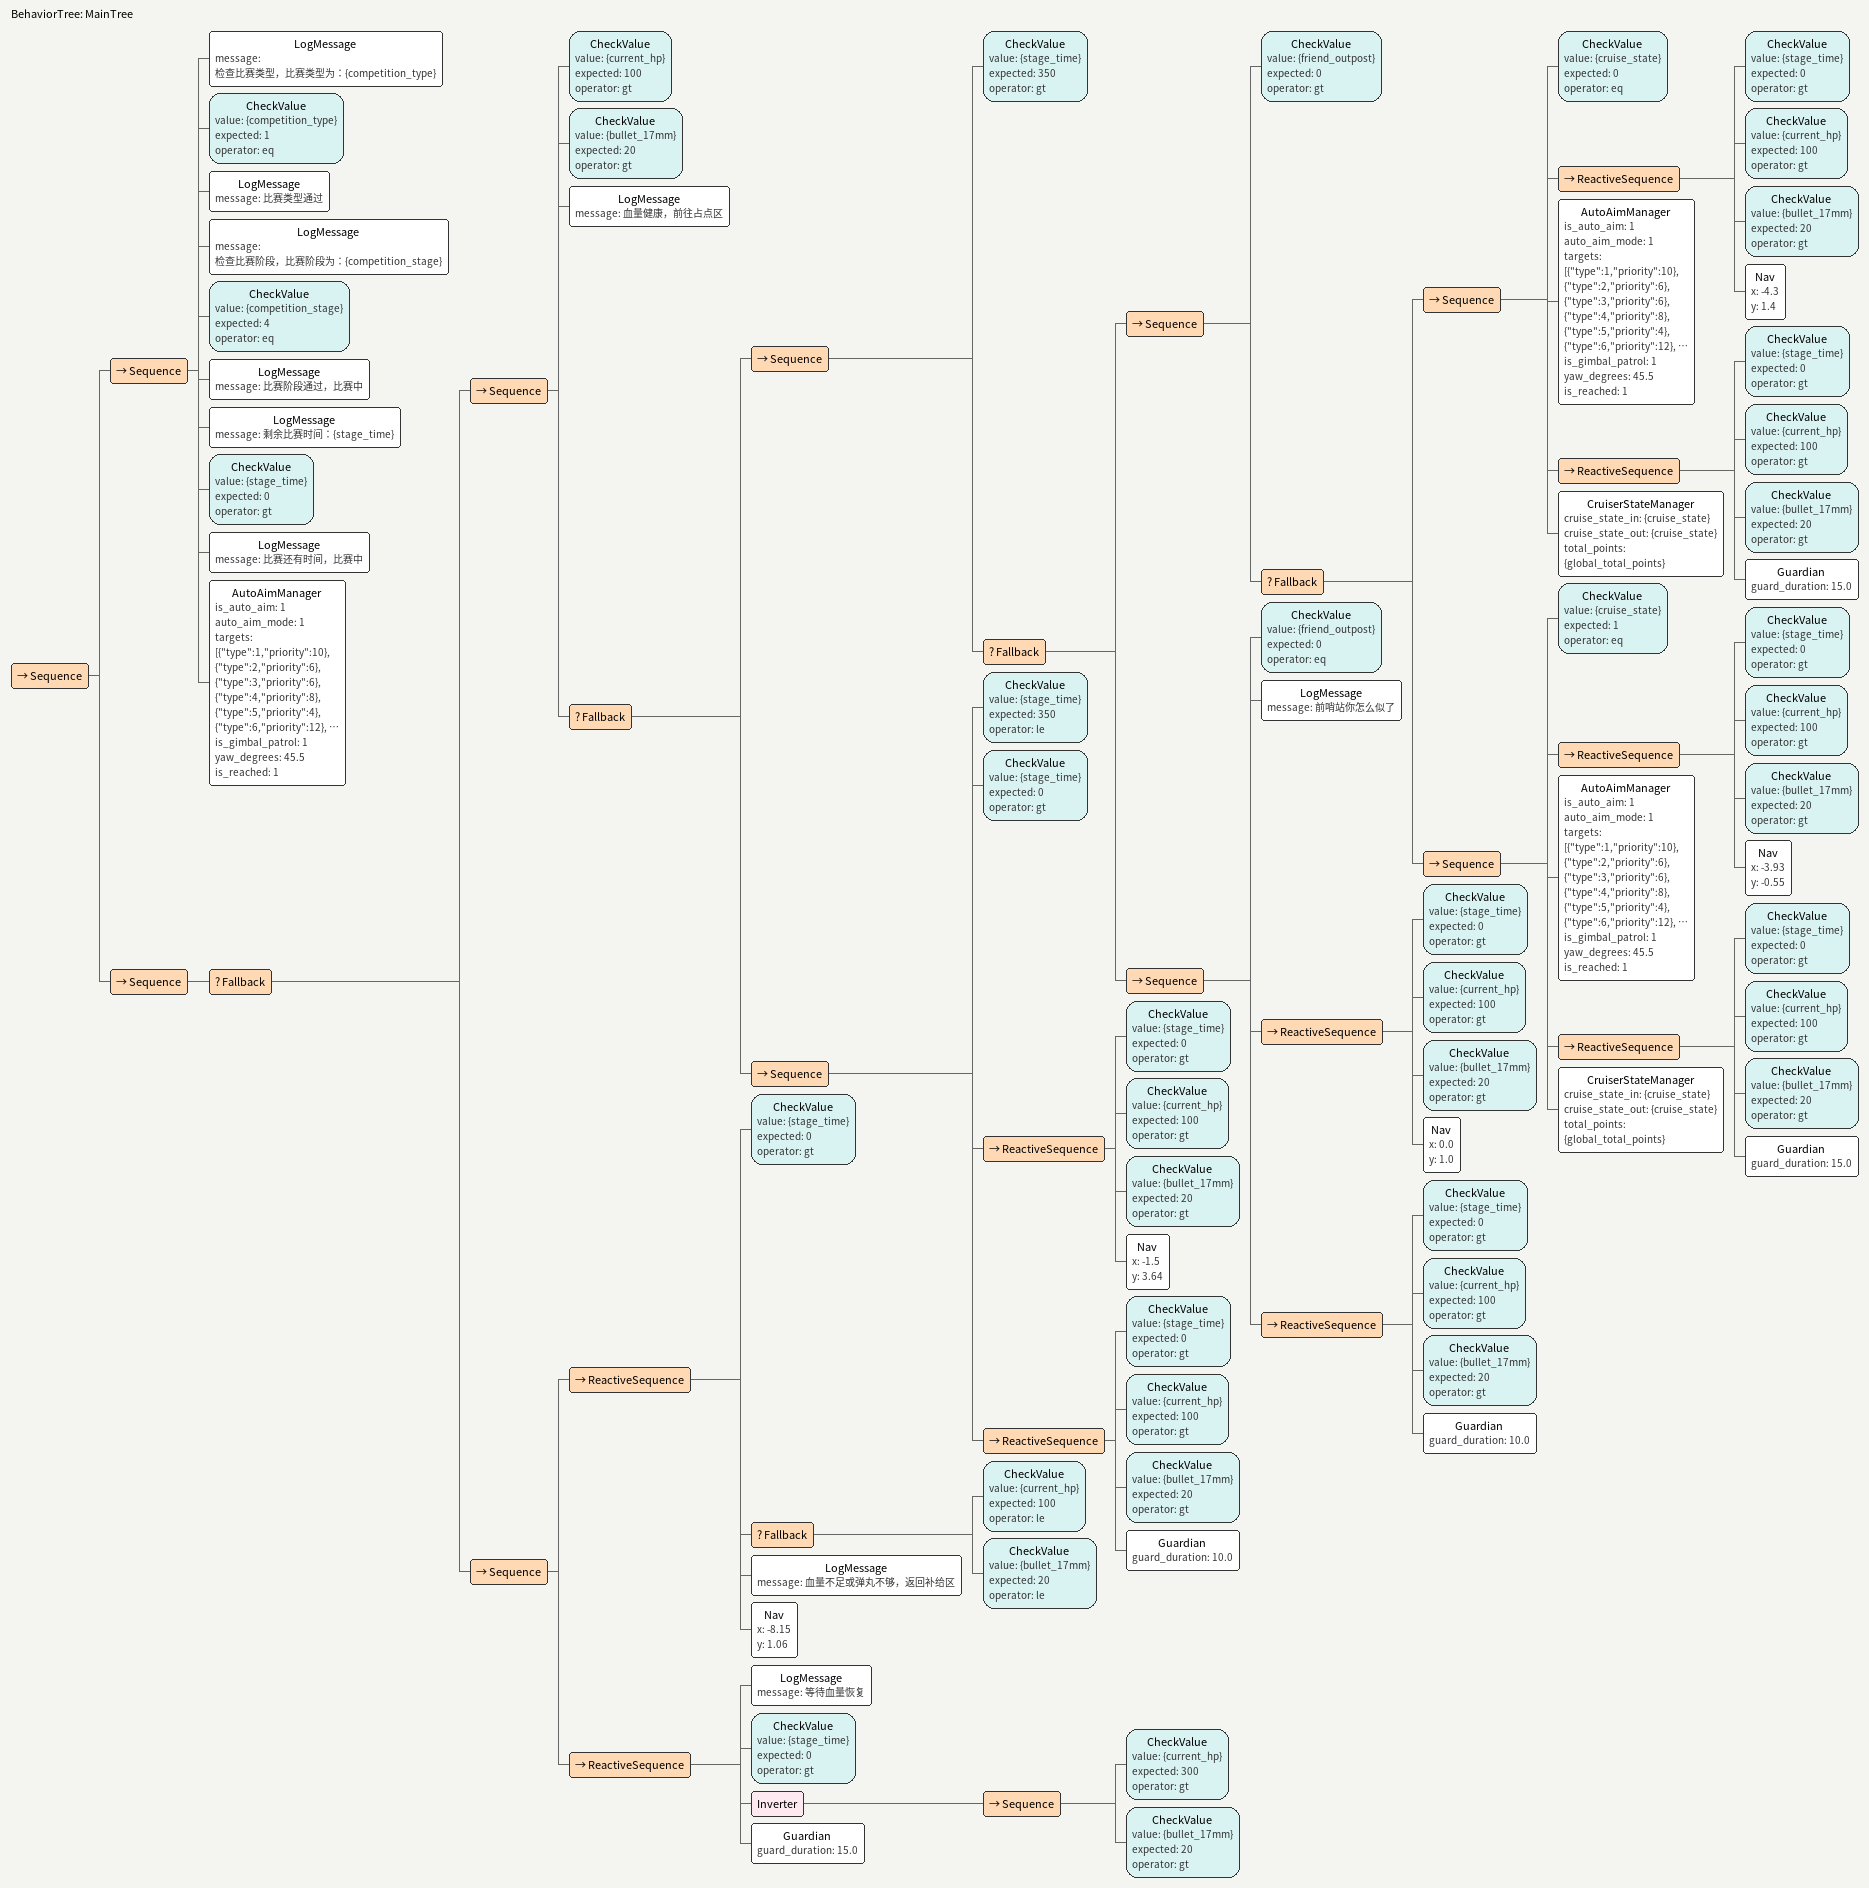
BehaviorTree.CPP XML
<?xml version="1.0" encoding="UTF-8"?>
<root BTCPP_format="4" main_tree_to_execute="MainTree">
  <!-- 主行为树 -->
  <!-- 两点巡逻+时间判断+前哨站判断+回家补给 -->
  <BehaviorTree ID="MainTree">
    <Sequence>
        <Sequence>
            <!-- 比赛类型检查 -->
            <LogMessage message="检查比赛类型，比赛类型为：{competition_type}"/>
            <CheckValue value="{competition_type}" expected="1" operator="eq"/>
            <LogMessage message="比赛类型通过"/>

            <!-- 比赛阶段检查 -->
            <LogMessage message="检查比赛阶段，比赛阶段为：{competition_stage}"/>
            <CheckValue value="{competition_stage}" expected="4" operator="eq"/>
            <LogMessage message="比赛阶段通过，比赛中"/>
            <!-- 剩余时间检查 -->
            <LogMessage message="剩余比赛时间：{stage_time}"/>
            <CheckValue value="{stage_time}" expected="0" operator="gt"/>
            <LogMessage message="比赛还有时间，比赛中"/>
            <AutoAimManager is_auto_aim = "1"
                            auto_aim_mode = "1"
                            targets='[{"type":1,"priority":10},
                                      {"type":2,"priority":6},
                                      {"type":3,"priority":6},
                                      {"type":4,"priority":8},
                                      {"type":5,"priority":4},
                                      {"type":6,"priority":12},
                                      {"type":7,"priority":2]'
                            is_gimbal_patrol = "1"
                            yaw_degrees = "45.5"
                            is_reached = "1" />
        </Sequence>

        <Sequence>
          <Fallback> <!-- 血量分支判断-->
            <!-- 高血量分支 -->
            <Sequence>
                <CheckValue value="{current_hp}" expected="100" operator="gt"/>
                <CheckValue value="{bullet_17mm}" expected="20" operator="gt"/>
                <LogMessage message="血量健康，前往占点区"/>
                <Fallback>
                    <Sequence> <!-- 血量高且时间充足 -->
                        <CheckValue value="{stage_time}" expected="350" operator="gt"/>
                        <Fallback>
                            <!-- 血量高且时间充足且己方前哨站未被击毁 -->
                            <Sequence>
                                <CheckValue value="{friend_outpost}" expected="0" operator="gt"/>
                                <Fallback> <!-- 状态机的每一状态检查不通过返回false就进入下一状态 -->
                                    <!-- 巡航点0: x="-4.3" y="1.4" -->
                                    <Sequence>
                                        <CheckValue value="{cruise_state}" expected="0" operator="eq"/>
                                        <ReactiveSequence>
                                            <CheckValue value="{stage_time}" expected="0" operator="gt"/>
                                            <CheckValue value="{current_hp}" expected="100" operator="gt"/>
                                            <CheckValue value="{bullet_17mm}" expected="20" operator="gt"/>
                                            <Nav x="-4.3" y="1.4" />
                                        </ReactiveSequence>
                                        <AutoAimManager is_auto_aim = "1"
                                                        auto_aim_mode = "1"
                                                        targets='[{"type":1,"priority":10},
                                                                  {"type":2,"priority":6},
                                                                  {"type":3,"priority":6},
                                                                  {"type":4,"priority":8},
                                                                  {"type":5,"priority":4},
                                                                  {"type":6,"priority":12},
                                                                  {"type":7,"priority":2}]'
                                                        is_gimbal_patrol = "1"
                                                        yaw_degrees = "45.5"
                                                        is_reached = "1" />
                                        <ReactiveSequence>
                                            <CheckValue value="{stage_time}" expected="0" operator="gt"/>
                                            <CheckValue value="{current_hp}" expected="100" operator="gt"/>
                                            <CheckValue value="{bullet_17mm}" expected="20" operator="gt"/>
                                            <Guardian guard_duration = "15.0"/>
                                        </ReactiveSequence>
                                        <CruiserStateManager cruise_state_in = "{cruise_state}"
                                                            cruise_state_out = "{cruise_state}"
                                                            total_points = "{global_total_points}" />
                                    </Sequence>

                                    <!-- 巡航点1: x="5.1" y="-0.35" -->
                                    <Sequence>
                                        <CheckValue value="{cruise_state}" expected="1" operator="eq"/>
                                        <ReactiveSequence>
                                            <CheckValue value="{stage_time}" expected="0" operator="gt"/>
                                            <CheckValue value="{current_hp}" expected="100" operator="gt"/>
                                            <CheckValue value="{bullet_17mm}" expected="20" operator="gt"/>
                                            <Nav x="-3.93" y="-0.55" />
                                        </ReactiveSequence>
                                        <AutoAimManager is_auto_aim = "1"
                                                        auto_aim_mode = "1"
                                                        targets='[{"type":1,"priority":10},
                                                                  {"type":2,"priority":6},
                                                                  {"type":3,"priority":6},
                                                                  {"type":4,"priority":8},
                                                                  {"type":5,"priority":4},
                                                                  {"type":6,"priority":12},
                                                                  {"type":7,"priority":2}]'
                                                        is_gimbal_patrol = "1"
                                                        yaw_degrees = "45.5"
                                                        is_reached = "1" />
                                        <ReactiveSequence>
                                            <CheckValue value="{stage_time}" expected="0" operator="gt"/>
                                            <CheckValue value="{current_hp}" expected="100" operator="gt"/>
                                            <CheckValue value="{bullet_17mm}" expected="20" operator="gt"/>
                                            <Guardian guard_duration = "15.0"/>
                                        </ReactiveSequence>
                                        <CruiserStateManager cruise_state_in = "{cruise_state}"
                                                            cruise_state_out = "{cruise_state}"
                                                            total_points = "{global_total_points}" />
                                    </Sequence>
                                </Fallback>
                            </Sequence>

                            <!-- 血量高且时间充足且己方前哨站被击毁 -->
                            <Sequence>
                                <CheckValue value="{friend_outpost}" expected="0" operator="eq"/>
                                <LogMessage message="前哨站你怎么似了"/>
                                <ReactiveSequence>
                                    <CheckValue value="{stage_time}" expected="0" operator="gt"/>
                                    <CheckValue value="{current_hp}" expected="100" operator="gt"/>
                                    <CheckValue value="{bullet_17mm}" expected="20" operator="gt"/>
                                    <Nav x="0.0" y="1.0" />
                                </ReactiveSequence>
                                <ReactiveSequence>
                                    <CheckValue value="{stage_time}" expected="0" operator="gt"/>
                                    <CheckValue value="{current_hp}" expected="100" operator="gt"/>
                                    <CheckValue value="{bullet_17mm}" expected="20" operator="gt"/>
                                    <Guardian guard_duration = "10.0"/>
                                </ReactiveSequence>
                            </Sequence>
                        </Fallback>
                    </Sequence>

                    <!-- 血量高且时间不足 -->
                    <Sequence>
                        <CheckValue value="{stage_time}" expected="350" operator="le"/>
                        <CheckValue value="{stage_time}" expected="0" operator="gt"/>
                        <ReactiveSequence>
                            <CheckValue value="{stage_time}" expected="0" operator="gt"/>
                            <CheckValue value="{current_hp}" expected="100" operator="gt"/>
                            <CheckValue value="{bullet_17mm}" expected="20" operator="gt"/>
                            <Nav x="-1.5" y="3.64" />
                        </ReactiveSequence>
                        <ReactiveSequence>
                            <CheckValue value="{stage_time}" expected="0" operator="gt"/>
                            <CheckValue value="{current_hp}" expected="100" operator="gt"/>
                            <CheckValue value="{bullet_17mm}" expected="20" operator="gt"/>
                            <Guardian guard_duration = "10.0"/>
                        </ReactiveSequence>
                    </Sequence>
                </Fallback>

            </Sequence>

            <!-- 低血量分支 -->
            <Sequence>
              <ReactiveSequence>
                <CheckValue value="{stage_time}" expected="0" operator="gt"/>
                <Fallback> <!-- 满足血量低或没有弹丸 -->
                  <CheckValue value="{current_hp}" expected="100" operator="le"/> <!-- le表示小于等于 -->
                  <CheckValue value="{bullet_17mm}" expected="20" operator="le"/>
                </Fallback>
                <LogMessage message="血量不足或弹丸不够，返回补给区"/>
                <Nav x="-8.15" y="1.06" />
              </ReactiveSequence>
              <ReactiveSequence>
                <LogMessage message="等待血量恢复"/>
                <CheckValue value="{stage_time}" expected="0" operator="gt"/>
                <Inverter> <!-- 若不满足两条件，则返回success，继续在reactive sequence中循环，直到满足条件返回false 退出-->
                  <Sequence>
                    <CheckValue value="{current_hp}" expected="300" operator="gt"/> <!-- gt表示大于 -->
                    <CheckValue value="{bullet_17mm}" expected="20" operator="gt"/>
                  </Sequence>
                </Inverter>
                <Guardian guard_duration = "15.0"/>
              </ReactiveSequence>
            </Sequence>
          </Fallback>
        </Sequence>
    </Sequence>
  </BehaviorTree>

</root>
